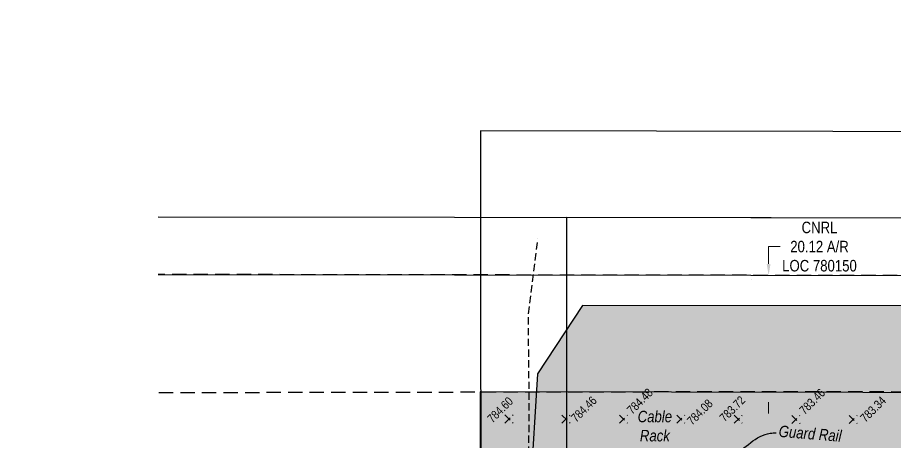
# Model space of a CAD drawing. Extents: x 491646 to 495416, y 6042083 to 6043807.
# Drawn here: x 493619 to 494383, y 6043436 to 6043807 of the extents above; entities that cross this region are included whole.
import ezdxf

# ---------------------------------------------------------------- set-up
doc = ezdxf.new("R2010")
doc.units = 0
doc.header["$LTSCALE"] = 5
doc.header["$PDMODE"] = 3
doc.header["$PDSIZE"] = 3.5
for name, pattern in [('foc-ACCESSROAD', [3.75, 2.5, -1.25]), ('foc-TIELINE', [1.875, 1.25, -0.625]), ('UG_PIPE', [1.875, 1.25, -0.625])]:
    doc.linetypes.add(name, pattern=pattern)
doc.layers.get('Defpoints').update_dxf_attribs({"color": 9})
doc.layers.add('AS-PIPE-AG', color=7, linetype='Continuous', true_color=0x7d00fa)
for name, color, linetype in [('AS-PIPE-UG', 44, 'UG_PIPE'), ('AS-ROADS', 254, 'Continuous'), ('C-RW', 13, 'Continuous'), ('F-AR', 190, 'foc-ACCESSROAD'), ('F-RW', 190, 'Continuous'), ('L-BD', 7, 'Continuous'), ('P-PROPOSED-H', 21, 'Continuous'), ('T-TIE', 201, 'foc-TIELINE')]:
    doc.layers.add(name, color=color, linetype=linetype)
for name, color, linetype, lineweight in [('F-EZE-T', 190, 'Continuous', 9), ('T-TEXT', 48, 'Continuous', 18), ('T-TIE-T', 201, 'Continuous', 18)]:
    doc.layers.add(name, color=color, linetype=linetype, lineweight=lineweight)
doc.styles.add('80CG', font='ARIALN.TTF', dxfattribs={"height": 10})
doc.styles.add('80L', font='ARIALN.TTF', dxfattribs={"height": 10})
doc.styles.add('ELEVATION', font='ARIALN.TTF', dxfattribs={"height": 2.5})
doc.dimstyles.new('Compass 5 000', dxfattribs={"dimscale": 5, "dimtxt": 9, "dimasz": 2, "dimexe": 0.2, "dimexo": 0.0625, "dimgap": 0.5, "dimtad": 0, "dimtih": 1, "dimtoh": 1, "dimzin": 0, "dimdsep": 46, "dimtxsty": '80CG', "dimcen": 0.1, "dimse1": 1, "dimse2": 1, "dimclrd": 256, "dimclrt": 256, "dimaunit": 1, "dimadec": 4, "dimazin": 0, "dimtfac": 0.06, "dimtofl": 0, "dimtmove": 0, "dimatfit": 1, "dimfxl": 0.2, "dimtolj": 1, "dimtzin": 0, "dimlwd": -1, "dimarcsym": 0})

# ---------------------------------------------------------------- blocks, each defined once
blk = doc.blocks.new('*D55')
at = {"layer": 'Defpoints', "color": 0, "transparency": 16777216}
for p in [(494320.99, 6043582.02), (494272.77, 6043481.55), (494320.86, 6043481.49)]:
    blk.add_point(p, dxfattribs=at)
at = {"layer": 'F-EZE-T', "transparency": 16777216}
for p, q in [((494272.91, 6043592.09), (494272.93, 6043607.1)), ((494272.93, 6043607.1), (494282.93, 6043607.1)), ((494272.76, 6043471.55), (494272.74, 6043461.55))]:
    blk.add_line(p, q, dxfattribs=at)
for points in [[(494271.25, 6043592.09), (494274.58, 6043592.08), (494272.9, 6043582.09)], [(494271.09, 6043471.56), (494274.42, 6043471.55), (494272.77, 6043481.55)]]:
    blk.add_solid(points, dxfattribs=at)
at = {"layer": 'F-EZE-T', "transparency": 16777216, "insert": (494317.22, 6043607.1), "char_height": 10, "attachment_point": 5, "style": '80CG'}
blk.add_mtext('\\A1;CNRL\\P20.12 A/R\\PLOC 780150', dxfattribs=at)

msp = doc.modelspace()

# ---------------------------------------------------------------- hatches: boundary and pattern name
at = {"layer": 'AS-ROADS'}
h = msp.add_hatch(color=256, dxfattribs=at)
h.dxf.hatch_style = 1
h.paths.add_polyline_path([(495416.122, 6043512.156), (495416.122, 6043554.565), (494110.862, 6043555.908), (494071.604, 6043496.336), (494065.784, 6043397.45), (494006.097, 6043349.284), (494011.19, 6043219.859), (493956.497, 6043207.909), (493882.29, 6043140.288), (493799.352, 6043063.215), (493734.372, 6042947.761), (493729.221, 6042900.696), (493740.258, 6042833.774), (493770.489, 6042689.418), (493796.277, 6042639.331), (493861.861, 6042570), (493889.997, 6042538.508), (494132.686, 6042494.506), (494452.23, 6042531.668), (494571.913, 6042609.476), (494666.033, 6042657.089), (494738.076, 6042655.928), (494799.661, 6042695.413), (494840.33, 6042791.801), (494891.667, 6042899.062), (494913.744, 6043060.484), (494931.261, 6043092.06), (494923.128, 6043253.482), (494870.839, 6043315.032), (494704.676, 6043398.646), (494629.147, 6043425.356), (494637.281, 6043485.744), (494673.303, 6043515.938)])
at = {"layer": 'P-PROPOSED-H'}
h = msp.add_hatch(color=256, dxfattribs=at)
h.dxf.hatch_style = 1
edge = h.paths.add_edge_path()
edge.add_line((495019.455, 6042379.566), (495019.938, 6042629.435))
edge.add_line((495019.938, 6042629.435), (495021.403, 6043478.878))
edge.add_line((495021.403, 6043478.878), (494021.873, 6043480.428))
edge.add_line((494021.873, 6043480.428), (494021.778, 6043370.041))
edge.add_line((494021.778, 6043370.041), (494021.883, 6043369.983))
edge.add_arc((494119.014, 6042879.774), 499.739, 101.207434, 273.469934)
edge.add_line((494149.26, 6042380.95), (495019.455, 6042379.566))

# ---------------------------------------------------------------- linework, layer by layer
at = {"layer": 'AS-PIPE-UG', "flags": 128}
msp.add_lwpolyline([(494105.263, 6043289.668), (494068.148, 6043288.383), (494060.378, 6043299.158), (494060.823, 6043317.603), (494063.538, 6043371.783), (494064.573, 6043466.003), (494063.788, 6043546.763), (494072.038, 6043613.788)], dxfattribs=at)
at = {"layer": 'AS-ROADS', "flags": 128}
msp.add_lwpolyline([(495416.122, 6043554.565), (494110.862, 6043555.908), (494071.604, 6043496.336), (494065.784, 6043397.45), (494006.097, 6043349.284), (494011.19, 6043219.859), (493956.497, 6043207.909), (493882.29, 6043140.288), (493799.352, 6043063.215), (493734.372, 6042947.761), (493729.221, 6042900.696), (493740.258, 6042833.774), (493770.489, 6042689.418), (493796.277, 6042639.331), (493861.861, 6042570), (493889.997, 6042538.508), (494132.686, 6042494.506), (494452.23, 6042531.668)], dxfattribs=at)
at = {"layer": 'C-RW'}
msp.add_lwpolyline([(495101.977, 6043806.779), (495095.167, 6043705.996), (494022.261, 6043707.912), (494022.322, 6043256.902), (494162.23, 6043256.952), (494162.22, 6043331.913), (494097.273, 6043331.89), (494097.232, 6043632.817), (495165.226, 6043630.909), (495177.109, 6043806.779)], dxfattribs=at)
at = {"layer": 'C-RW', "flags": 128}
msp.add_lwpolyline([(494021.883, 6043369.983, 0.9346587), (494149.26, 6042380.95), (495019.455, 6042379.566), (495019.938, 6042629.435), (495021.403, 6043478.878), (494021.873, 6043480.428), (494021.778, 6043370.041)], format="xyb", dxfattribs=at)
at = {"layer": 'F-AR', "flags": 128}
for points in [[(495416.122, 6043580.612), (494257.52, 6043582.106), (493741.613, 6043582.834)], [(493742.12, 6043479.964), (494293.45, 6043480.905), (495416.118, 6043478.3)]]:
    msp.add_lwpolyline(points, dxfattribs=at)
at = {"layer": 'F-RW', "flags": 128}
msp.add_lwpolyline([(493741.613, 6043582.834), (494257.52, 6043582.106), (495211.571, 6043580.876), (495215.309, 6043630.845), (494257.584, 6043632.08), (493741.613, 6043632.808)], dxfattribs=at)
at = {"layer": 'L-BD', "color": 6}
msp.add_line((494257.623, 6043578.378), (494257.623, 6043578.357), dxfattribs=at)
at = {"layer": 'T-TIE'}
for p in [(494046.948, 6043456.883, 3923), (494096.548, 6043456.833, 3922.3), (494146.548, 6043456.733, 3922.4), (494196.548, 6043456.683, 3920.4), (494246.548, 6043456.633, 3918.6), (494296.548, 6043456.533, 3917.3), (494346.548, 6043456.483, 3916.7)]:
    msp.add_point(p, dxfattribs=at)

# ---------------------------------------------------------------- texts
at = {"layer": 'AS-PIPE-AG', "insert": (494155.8, 6043464.039), "char_height": 10, "attachment_point": 1, "style": '80L'}
msp.add_mtext_dynamic_manual_height_columns('\\pxqc;{\\fArial Narrow|b0|i1|c0|p34;Cable Rack}', width=36.24873, gutter_width=50, heights=[0], dxfattribs=at)
at = {"layer": 'T-TEXT', "linetype": 'Continuous', "insert": (494282.256, 6043451.364), "char_height": 9.99479, "attachment_point": 1, "rotation": 355.332949, "style": '80L'}
msp.add_mtext_dynamic_manual_height_columns('{\\fArial Narrow|b0|i1|c0|p34;Guard Rail}', width=55.30991, gutter_width=49.974, heights=[0], dxfattribs=at)
at = {"layer": 'T-TIE-T', "char_height": 7.5, "width": 26, "attachment_point": 1, "rotation": 44.999991, "style": 'ELEVATION'}
for s, insert in [('784.48', (494148.901, 6043465.718)), ('783.46', (494298.901, 6043465.518)), ('784.60', (494027.264, 6043458.253)), ('784.46', (494100.115, 6043458.846)), ('783.72', (494229.398, 6043459.121)), ('783.34', (494351.92, 6043458.765)), ('784.08', (494201.079, 6043456.239))]:
    msp.add_mtext(s, dxfattribs=dict(at, insert=insert))

# ---------------------------------------------------------------- dimensions: what is measured, and where the dimension line sits
at = {"layer": 'F-EZE-T'}
dim = msp.add_linear_dim(base=(494272.771, 6043481.555), p1=(494320.989, 6043582.024), p2=(494320.86, 6043481.493), angle=269.926095, text='CNRL\\P20.12 A/R\\PLOC 780150', dimstyle='Compass 5 000', dxfattribs=at)
dim.commit()
dim.dimension.update_dxf_attribs({"geometry": '*D55', "text_midpoint": (494317.223, 6043607.1), "dimtype": 161})

# ---------------------------------------------------------------- leaders
at = {"layer": 'T-TEXT', "linetype": 'Continuous', "path_type": 1}
msp.add_leader([(494241.471, 6043424.328), (494274.366, 6043444.458), (494279.516, 6043444.844)], dimstyle='Compass 5 000', override={"dimgap": 0.5, "dimtad": 0}, dxfattribs=at)

doc.saveas('drawing.dxf')
